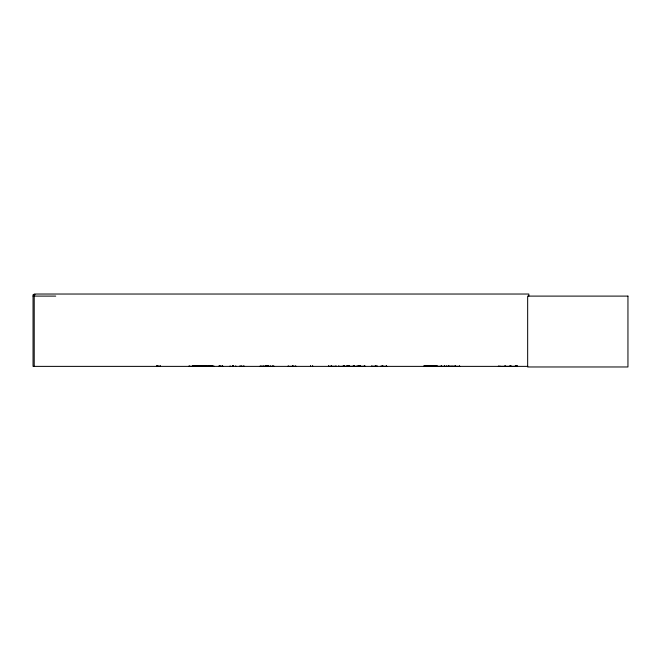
<?xml version="1.0" encoding="UTF-8"?>
<svg xmlns="http://www.w3.org/2000/svg" width="661" height="661" viewBox="0 0 661 661"><rect width="100%" height="100%" fill="white"/><g stroke="black" fill="none" stroke-linecap="round" stroke-linejoin="round"><path stroke-width="0.99" d="M203.15 366.351L203.158 365.789M261.938 366.351L261.946 365.789M272.572 366.351L272.572 365.789M354.089 366.351L354.089 365.64M364.657 365.789L364.715 366.376L364.789 365.789M504.715 366.351L504.756 365.789M515.671 365.814L515.34 366.301M260.07 366.376L273.927 366.318M270.291 366.285L270.324 365.789M347.785 366.376L347.835 365.64M338.349 366.376L365.037 366.301M287.824 366.376L295.616 366.301M377.001 366.376L377.001 365.789L376.869 366.301M208.967 366.285L208.983 365.492M211.859 366.301L211.784 365.64M498.353 366.359L517.332 366.376M499.699 366.202L499.956 366.186M500.071 366.376L500.402 366.376M515.687 366.062L516.092 366.376M516.943 366.202L517.084 365.814M517.092 366.062L517.233 365.814M349.52 366.301L349.57 365.839L349.628 366.376M444.407 366.301L444.465 365.839M451.05 366.301L423.932 366.334M188.757 366.301L213.792 366.351L213.784 365.789M194.417 366.301L194.483 365.839M371.375 366.301L376.935 366.227M209.314 366.301L209.388 365.839M35.116 294.773L33.05 294.773L33.05 366.376L527.792 366.376M33.05 296.103L55.722 296.103M194.012 365.913L207.248 365.913M423.949 365.913L437.177 365.913M193.987 366.087L207.273 366.103M423.924 366.103L437.202 366.103M219.229 365.839L223.021 366.318M328.492 366.376L328.492 365.789L328.55 366.227L336.383 366.351M386.817 366.351L381.273 366.301M459.924 366.351L452.934 366.301M266.92 366.301L267.077 365.64M222.617 366.301L222.542 365.839M219.667 366.301L219.634 365.64M386.429 366.301L386.363 365.839M203.877 366.301L203.811 365.839L203.753 366.376M459.577 366.301L459.519 365.839L459.461 366.376M357.246 366.301L357.196 365.839L357.138 366.376M354.164 366.351L354.156 365.789M346.389 366.301L346.339 365.839L346.281 366.376M498.989 366.359L498.444 366.062M344.183 366.301L344.15 365.64M343.993 366.301L343.96 365.839M263.698 366.285L263.673 365.789M515.233 366.343L515.357 365.789M516.183 366.301L516.167 365.789M505.582 366.285L505.574 365.789M528.825 296.103L528.825 294.029L34.215 294.029L34.215 366.376M510.961 365.64L510.961 366.376M510.598 365.64L510.598 366.376M510.333 365.64L510.333 366.376M509.962 365.64L509.962 366.376M455.33 365.64L455.33 366.376M455.099 365.64L455.099 366.376M452.818 365.789L452.818 366.376M451.166 365.789L451.166 366.376M448.877 365.64L448.877 366.376M448.645 365.64L448.645 366.376M446.687 365.789L446.687 366.376M444.523 365.789L444.523 366.376M441.556 365.64L441.556 366.376M441.184 365.64L441.184 366.376M436.062 365.789L436.062 366.376M386.297 365.789L386.297 366.376M382.777 365.64L382.777 366.376M382.595 365.64L382.595 366.376M381.141 365.789L381.141 366.376M375.547 365.64L375.547 366.376M375.365 365.64L375.365 366.376M371.846 365.789L371.846 366.376M364.277 365.789L364.277 366.376M360.195 365.64L360.195 366.376M359.931 365.64L359.931 366.376M359.278 365.64L359.278 366.376M359.229 365.64L359.146 366.376M358.774 365.64L358.774 366.376M354.346 365.64L354.346 366.376M353.8 365.789L353.8 366.376M353.652 365.789L353.652 366.376M353.222 365.789L353.222 366.376M349.339 365.64L349.339 366.376M349.074 365.64L349.074 366.376M348.165 365.64L348.165 366.376M348.066 365.789L348.066 366.376M343.827 365.64L343.927 366.376M343.489 365.64L343.489 366.376M343.233 365.64L343.233 366.376M338.762 365.789L338.771 366.376M335.962 365.789L335.962 366.376M331.516 365.64L331.516 366.376M331.26 365.64L331.26 366.376M312.628 365.492L312.628 366.376M310.563 365.492L310.563 366.376M295.715 365.789L295.715 366.376M292.955 365.64L292.955 366.376M292.691 365.64L292.691 366.376M288.246 365.789L288.246 366.376M273.737 365.789L273.737 366.376M268.498 365.64L268.498 366.376M268.151 365.64L268.151 366.376M267.449 365.64L267.432 366.376M266.449 365.789L266.449 366.376M266.375 365.789L266.375 366.376M265.846 365.64L265.846 366.376M265.491 365.64L265.491 366.376M265.235 365.64L265.226 366.376M260.26 365.789L260.26 366.376M243.826 365.492L243.826 366.376M241.761 365.492L241.761 366.376M240.125 365.492L240.125 366.376M235.737 365.789L235.737 366.376M233.531 365.789L233.531 366.376M232.969 365.789L232.969 366.376M232.936 365.789L232.936 366.376M232.375 365.789L232.375 366.376M230.127 365.789L230.127 366.376M222.476 365.789L222.476 366.376M219.749 365.64L219.749 366.376M219.155 365.789L219.155 366.376M212.379 365.789L212.379 366.376M211.9 365.64L211.9 366.376M210.677 365.64L210.677 366.376M210.446 365.492L210.446 366.376M209.529 365.789L209.463 366.376M209.058 365.789L209.058 366.376M208.645 365.64L208.661 366.376M208.281 365.64L208.289 366.376M200.159 365.64L200.159 366.376M199.977 365.64L199.977 366.376M198.432 365.789L198.432 366.376M194.541 365.789L194.541 366.376M193.004 365.64L193.004 366.376M192.814 365.64L192.814 366.376M189.228 365.789L189.228 366.376M160.334 365.492L160.334 366.376M158.871 365.492L158.871 366.376M157.235 365.492L157.235 366.376M156.806 365.492L156.806 366.376M627.95 296.103L527.66 296.103L527.66 366.971L627.95 366.971L627.95 296.103M359.65 366.376L359.65 365.64L359.601 366.376"/></g></svg>
